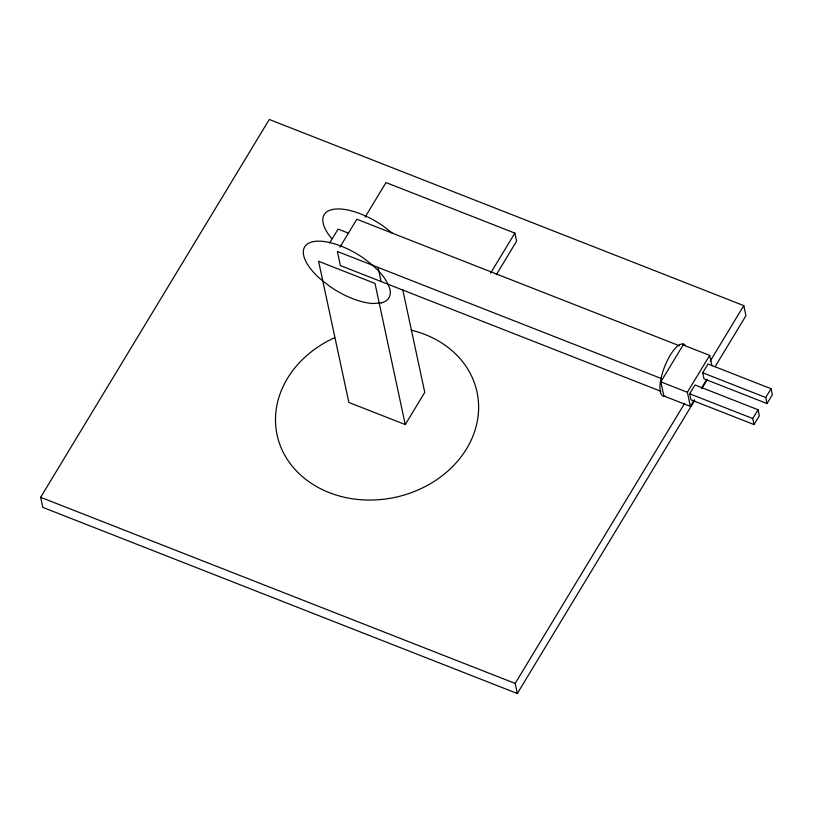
<?xml version="1.0" encoding="UTF-8"?>
<svg xmlns="http://www.w3.org/2000/svg" width="813" height="813" viewBox="0 0 813 813"><rect width="100%" height="100%" fill="white"/><g stroke="black" fill="none" stroke-linecap="round" stroke-linejoin="round"><path stroke-width="1.22" d="M694.709 400.382L517.322 693.519L42.815 507.383L40.65 497.302L269.286 119.481L743.793 305.617L745.958 315.698L715.074 366.724M329.641 243.036L338.086 229.083L348.665 233.229M339.946 247.162L356.846 219.236L679.678 345.871M365.067 217.183L386.002 182.569L514.863 233.118L516.59 241.187L496.306 274.713M490.646 273.127L514.863 233.118M405.27 424.579L375.006 283.422L318.594 261.298L348.858 402.455L405.27 424.579L424.762 392.364L402.689 289.418M682.92 343.97L683.133 344.976L660.817 381.856L687.361 392.273L690.389 406.388L663.845 395.972L660.603 380.85M687.361 392.273L709.688 355.393L683.133 344.976M689.678 393.787L694.993 384.996L758.041 409.732L759.332 415.778L754.017 424.569L690.969 399.833L689.678 393.787L752.716 418.512L754.017 424.569M702.686 372.781L708.001 363.99L771.049 388.726L772.35 394.772L767.035 403.563L703.987 378.828L702.686 372.781L765.734 397.506L767.035 403.563M517.322 693.519L515.168 683.438L684.668 403.329M710.288 360.982L743.793 305.617M690.389 406.388L694.332 399.874M701.548 387.943L706.802 379.264M701.934 388.441L707.198 379.752M752.716 418.512L758.041 409.732M765.734 397.506L771.049 388.726M661.355 378.553L337.354 251.451L340.373 265.566L660.837 391.277M40.65 497.302L515.168 683.438M392.821 233.575L382.994 225.902A49.227 21.036 31.2 0 0 331.816 209.642A49.227 21.036 31.2 0 0 331.745 238.595M709.688 355.393L711.954 365.972M378.065 267.426L381.094 281.542M411.165 330.119A102.245 85.751 -12.1 0 1 460.412 457.709A102.245 85.751 -12.1 0 1 299.143 473.694A102.245 85.751 -12.1 0 1 334.671 337.7M665.441 396.277A27.977 9.441 -68.6 0 1 660.481 381.419L661.904 374.895A27.977 9.441 -68.6 0 1 680.42 344.285L683.164 343.94A27.977 9.441 -68.6 0 1 685.237 345.373M381.277 302.863L373.238 303.523A49.227 21.036 31.2 0 1 330.098 286.603L320.271 278.93A49.227 21.036 31.2 0 1 309.153 242.975A49.227 21.036 31.2 0 1 363.502 258.117C374.447 266.258 385.799 275.77 389.935 289.286A49.227 21.036 31.2 0 1 381.277 302.863"/></g></svg>
